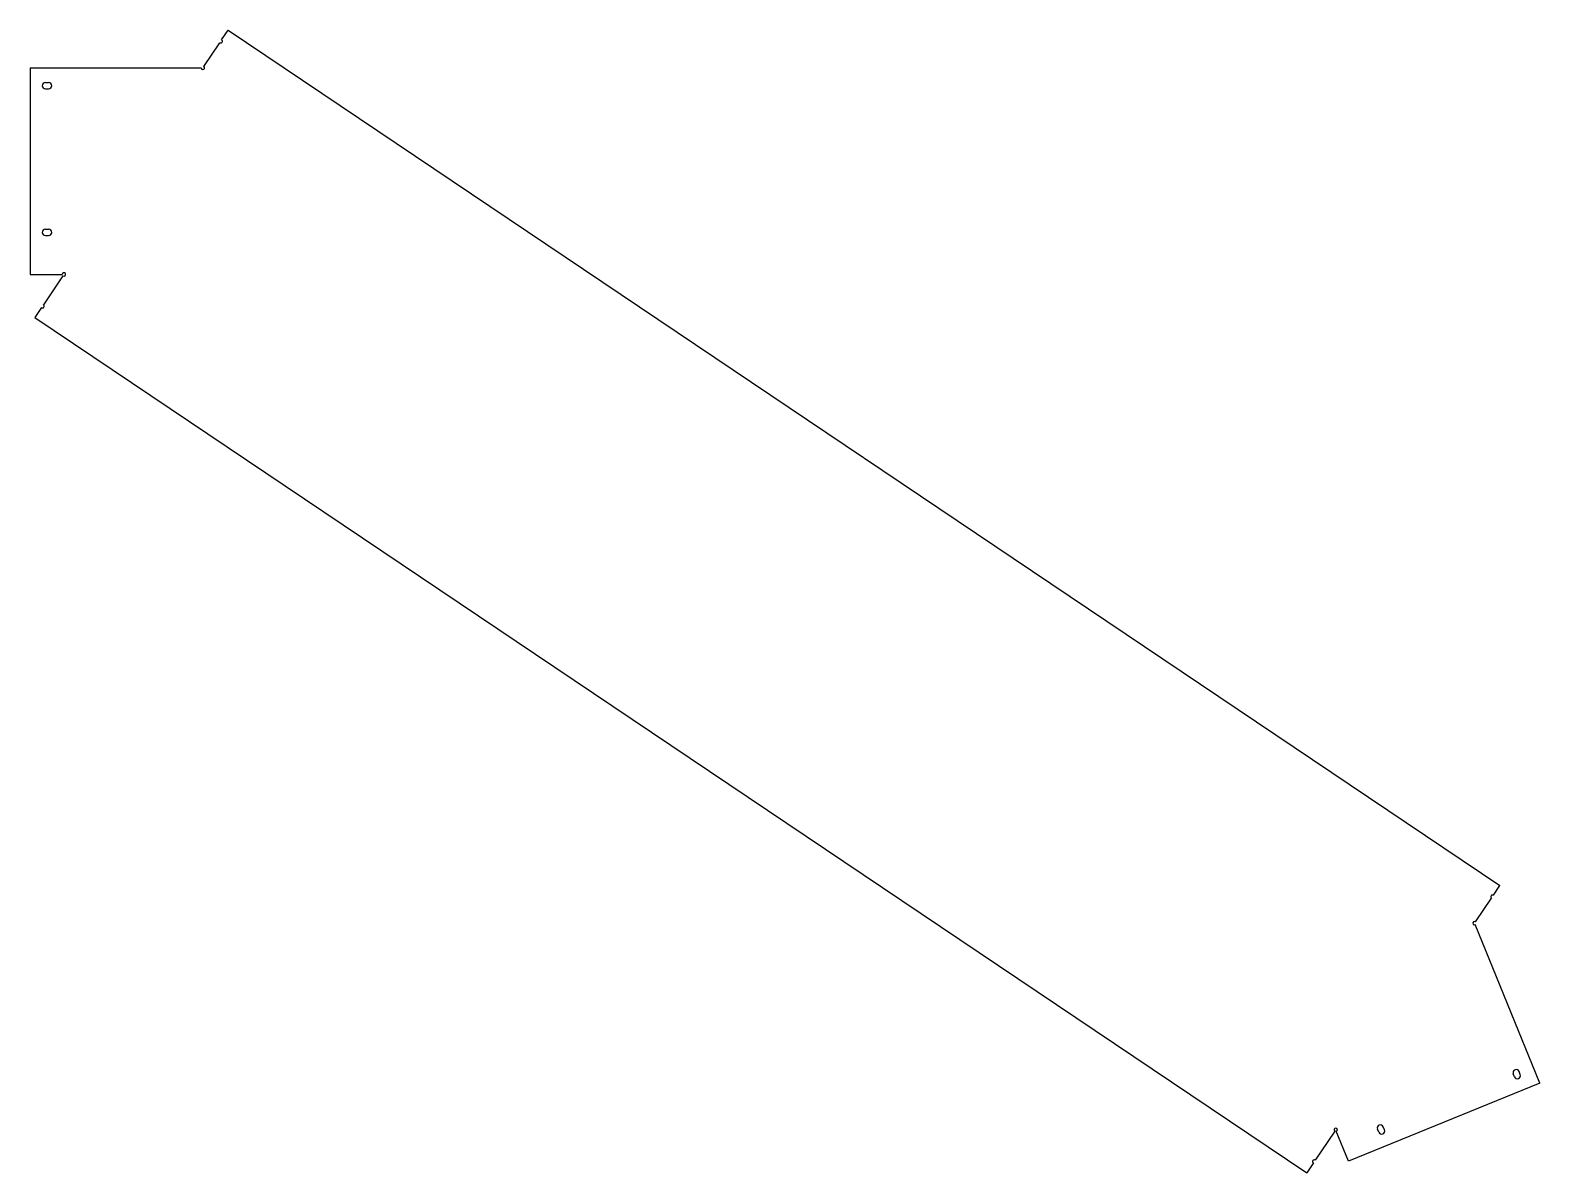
# Model space of a CAD drawing. Extents: x 486 to 2722, y -1329 to 363.
import ezdxf

# ---------------------------------------------------------------- set-up
doc = ezdxf.new("R2010")
doc.units = 0
doc.layers.get('0').update_dxf_attribs({"linetype": 'CONTINUOUS'})

msp = doc.modelspace()

# ---------------------------------------------------------------- linework, layer by layer
for p, q in [((769.3, 349.1), (778.9, 363.5)), ((778.9, 363.5), (2662.6, -903.3)), ((742.9, 309.9), (766.5, 344.9)), ((485.7, 307.9), (739.1, 307.9)), ((485.7, 307.9), (485.7, 1.8)), ((508.3, 285.8), (513.1, 285.8)), ((508.3, 276.6), (513.1, 276.6)), ((508.3, 68.7), (513.1, 68.7)), ((508.3, 59.5), (513.1, 59.5)), ((485.7, 1.8), (533.2, 1.8)), ((534.3, -0.2), (505.4, -43.3)), ((502.6, -47.4), (492.8, -61.9)), ((492.8, -61.9), (2376.5, -1328.7)), ((2652.9, -917.7), (2662.6, -903.3)), ((2626.6, -956.9), (2650.1, -921.8)), ((2721.7, -1195.8), (2626.1, -961.2)), ((2684.2, -1186.7), (2682.4, -1182.3)), ((2692.7, -1183.2), (2690.9, -1178.8)), ((2721.7, -1195.8), (2438.3, -1311.3)), ((2418, -1267), (2389.1, -1310.1)), ((2438.3, -1311.3), (2420.3, -1267.3)), ((2483.1, -1268.6), (2481.3, -1264.1)), ((2491.7, -1265.1), (2489.8, -1260.7)), ((2386.3, -1314.2), (2376.5, -1328.7))]:
    msp.add_line(p, q)
for centre, radius, start, end in [((767.9, 347), 2.5, 236.0784, 56.0784), ((741.6, 307.9), 2.5, 180, 56.0784), ((508.3, 281.2), 4.6, 90, 270), ((513.1, 281.2), 4.6, 270, 90), ((508.3, 64.1), 4.6, 90, 270), ((513.1, 64.1), 4.6, 270, 90), ((535.7, 1.8), 2.5, 236.0784, 180), ((504, -45.4), 2.5, 236.0784, 56.0784), ((2651.5, -919.8), 2.5, 56.0784, 236.0784), ((2625.2, -958.9), 2.5, 56.0784, 292.1569), ((2686.7, -1180.5), 4.6, 22.1569, 202.1569), ((2688.5, -1185), 4.6, 202.1569, 22.1569), ((2419.4, -1265), 2.5, 292.1569, 236.0784), ((2485.6, -1262.4), 4.6, 22.1569, 202.1569), ((2487.4, -1266.9), 4.6, 202.1569, 22.1569), ((2387.7, -1312.1), 2.5, 56.0784, 236.0784)]:
    msp.add_arc(centre, radius, start, end)

doc.saveas('drawing.dxf')
